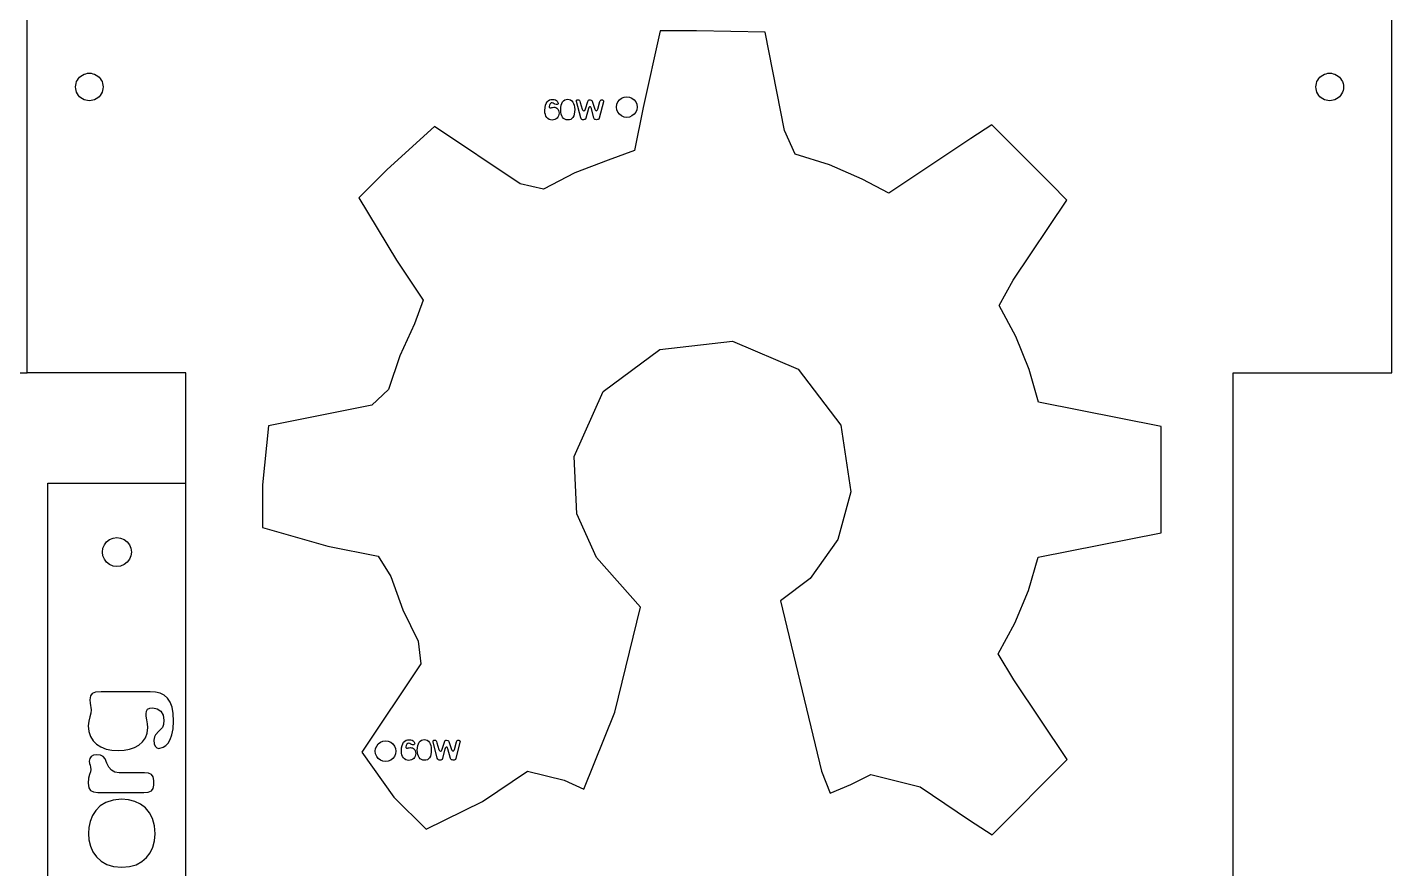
# Model space of a CAD drawing. Header units: metres. Extents: x 641 to 1235, y -1361 to -1021.
# Drawn here: x 1036.9 to 1234.9, y -1257 to -1134.9 of the extents above; entities that cross this region are included whole.
import ezdxf

# ---------------------------------------------------------------- set-up
doc = ezdxf.new("R2010")
doc.units = ezdxf.units.M

msp = doc.modelspace()

# ---------------------------------------------------------------- linework, layer by layer
at = {"layer": 'COMPONENT13'}
for p, q in [((1111.99, -1146.53, 0), (1112.05, -1146.19, 0)), ((1112.05, -1146.19, 0), (1112.15, -1145.92, 0)), ((1112.15, -1145.92, 0), (1112.28, -1145.7, 0)), ((1112.28, -1145.7, 0), (1112.44, -1145.54, 0)), ((1112.44, -1145.54, 0), (1112.63, -1145.43, 0)), ((1112.63, -1146.16, 0), (1112.59, -1146.38, 0)), ((1112.59, -1146.38, 0), (1112.6, -1146.47, 0)), ((1112.63, -1145.43, 0), (1112.85, -1145.37, 0)), ((1112.73, -1145.98, 0), (1112.63, -1146.16, 0)), ((1112.87, -1145.86, 0), (1112.73, -1145.98, 0)), ((1112.85, -1145.37, 0), (1113.08, -1145.35, 0)), ((1113.02, -1145.82, 0), (1112.87, -1145.86, 0)), ((1113.18, -1145.87, 0), (1113.02, -1145.82, 0)), ((1113.08, -1145.35, 0), (1113.32, -1145.37, 0)), ((1113.3, -1145.97, 0), (1113.18, -1145.87, 0)), ((1113.42, -1146.06, 0), (1113.3, -1145.97, 0)), ((1113.32, -1145.37, 0), (1113.5, -1145.42, 0)), ((1113.59, -1146.09, 0), (1113.42, -1146.06, 0)), ((1113.5, -1145.42, 0), (1113.64, -1145.51, 0)), ((1113.73, -1146.08, 0), (1113.59, -1146.09, 0)), ((1113.64, -1145.51, 0), (1113.75, -1145.6, 0)), ((1113.83, -1146.04, 0), (1113.73, -1146.08, 0)), ((1113.75, -1145.6, 0), (1113.86, -1145.79, 0)), ((1113.88, -1145.98, 0), (1113.83, -1146.04, 0)), ((1113.86, -1145.79, 0), (1113.89, -1145.9, 0)), ((1113.89, -1145.9, 0), (1113.88, -1145.98, 0)), ((1114.28, -1146.51, 0), (1114.33, -1146.2, 0)), ((1114.33, -1146.2, 0), (1114.42, -1145.93, 0)), ((1114.42, -1145.93, 0), (1114.53, -1145.71, 0)), ((1114.53, -1145.71, 0), (1114.68, -1145.54, 0)), ((1114.68, -1145.54, 0), (1114.86, -1145.42, 0)), ((1114.86, -1145.42, 0), (1115.06, -1145.35, 0)), ((1115.06, -1145.35, 0), (1115.29, -1145.33, 0)), ((1115.29, -1145.33, 0), (1115.51, -1145.35, 0)), ((1115.51, -1145.35, 0), (1115.71, -1145.43, 0)), ((1115.71, -1145.43, 0), (1115.89, -1145.56, 0)), ((1115.89, -1145.56, 0), (1116.03, -1145.73, 0)), ((1116.03, -1145.73, 0), (1116.14, -1145.94, 0)), ((1116.14, -1145.94, 0), (1116.23, -1146.2, 0)), ((1116.23, -1146.2, 0), (1116.28, -1146.48, 0)), ((1116.54, -1145.55, 0), (1116.58, -1145.47, 0)), ((1116.55, -1145.66, 0), (1116.54, -1145.55, 0)), ((1117.17, -1148.01, 0), (1116.55, -1145.66, 0)), ((1116.58, -1145.47, 0), (1116.65, -1145.43, 0)), ((1116.65, -1145.43, 0), (1116.77, -1145.42, 0)), ((1116.77, -1145.42, 0), (1116.9, -1145.43, 0)), ((1116.9, -1145.43, 0), (1117, -1145.49, 0)), ((1117, -1145.49, 0), (1117.06, -1145.6, 0)), ((1117.06, -1145.6, 0), (1117.11, -1145.8, 0)), ((1117.11, -1145.8, 0), (1117.4, -1146.75, 0)), ((1117.85, -1146.71, 0), (1118.18, -1145.67, 0)), ((1118.18, -1145.67, 0), (1118.24, -1145.53, 0)), ((1118.24, -1145.53, 0), (1118.31, -1145.45, 0)), ((1118.31, -1145.45, 0), (1118.4, -1145.42, 0)), ((1118.4, -1145.42, 0), (1118.52, -1145.42, 0)), ((1118.5, -1146.42, 0), (1118.45, -1146.42, 0)), ((1118.57, -1146.43, 0), (1118.5, -1146.42, 0)), ((1118.52, -1145.42, 0), (1118.7, -1145.45, 0)), ((1118.7, -1145.45, 0), (1118.77, -1145.51, 0)), ((1118.77, -1145.51, 0), (1118.82, -1145.61, 0)), ((1118.82, -1145.61, 0), (1119.23, -1146.76, 0)), ((1119.66, -1146.75, 0), (1119.96, -1145.65, 0)), ((1120.46, -1145.7, 0), (1119.83, -1148.07, 0)), ((1119.96, -1145.65, 0), (1120, -1145.53, 0)), ((1120, -1145.53, 0), (1120.07, -1145.46, 0)), ((1120.07, -1145.46, 0), (1120.15, -1145.43, 0)), ((1120.15, -1145.43, 0), (1120.27, -1145.42, 0)), ((1120.27, -1145.42, 0), (1120.38, -1145.43, 0)), ((1120.38, -1145.43, 0), (1120.45, -1145.48, 0)), ((1120.45, -1145.48, 0), (1120.48, -1145.57, 0)), ((1120.48, -1145.57, 0), (1120.46, -1145.7, 0)), ((1111.97, -1146.95, 0), (1111.99, -1146.53, 0)), ((1111.98, -1147.27, 0), (1111.97, -1146.95, 0)), ((1112.04, -1147.55, 0), (1111.98, -1147.27, 0)), ((1112.12, -1147.79, 0), (1112.04, -1147.55, 0)), ((1112.25, -1147.99, 0), (1112.12, -1147.79, 0)), ((1112.4, -1148.14, 0), (1112.25, -1147.99, 0)), ((1112.58, -1148.25, 0), (1112.4, -1148.14, 0)), ((1112.79, -1148.31, 0), (1112.58, -1148.25, 0)), ((1112.6, -1146.47, 0), (1112.63, -1146.53, 0)), ((1112.63, -1146.53, 0), (1112.68, -1146.57, 0)), ((1112.68, -1146.57, 0), (1112.75, -1146.58, 0)), ((1112.75, -1146.58, 0), (1112.86, -1146.56, 0)), ((1113.03, -1148.34, 0), (1112.79, -1148.31, 0)), ((1112.86, -1146.56, 0), (1112.96, -1146.53, 0)), ((1112.96, -1146.53, 0), (1113.08, -1146.5, 0)), ((1113.24, -1148.32, 0), (1113.03, -1148.34, 0)), ((1113.08, -1146.5, 0), (1113.25, -1146.48, 0)), ((1113.43, -1148.27, 0), (1113.24, -1148.32, 0)), ((1113.25, -1146.48, 0), (1113.41, -1146.49, 0)), ((1113.41, -1146.49, 0), (1113.56, -1146.54, 0)), ((1113.6, -1148.18, 0), (1113.43, -1148.27, 0)), ((1113.56, -1146.54, 0), (1113.69, -1146.61, 0)), ((1113.74, -1148.07, 0), (1113.6, -1148.18, 0)), ((1113.69, -1146.61, 0), (1113.8, -1146.7, 0)), ((1113.86, -1147.92, 0), (1113.74, -1148.07, 0)), ((1113.8, -1146.7, 0), (1113.9, -1146.82, 0)), ((1113.95, -1147.75, 0), (1113.86, -1147.92, 0)), ((1113.9, -1146.82, 0), (1113.97, -1146.97, 0)), ((1114.01, -1147.55, 0), (1113.95, -1147.75, 0)), ((1113.97, -1146.97, 0), (1114.01, -1147.14, 0)), ((1114.01, -1147.14, 0), (1114.03, -1147.33, 0)), ((1114.03, -1147.33, 0), (1114.01, -1147.55, 0)), ((1114.27, -1146.88, 0), (1114.28, -1146.51, 0)), ((1114.29, -1147.19, 0), (1114.27, -1146.88, 0)), ((1114.34, -1147.48, 0), (1114.29, -1147.19, 0)), ((1114.43, -1147.73, 0), (1114.34, -1147.48, 0)), ((1114.55, -1147.94, 0), (1114.43, -1147.73, 0)), ((1114.69, -1148.1, 0), (1114.55, -1147.94, 0)), ((1114.87, -1148.23, 0), (1114.69, -1148.1, 0)), ((1115.06, -1148.31, 0), (1114.87, -1148.23, 0)), ((1115.28, -1148.33, 0), (1115.06, -1148.31, 0)), ((1115.52, -1148.31, 0), (1115.28, -1148.33, 0)), ((1115.73, -1148.24, 0), (1115.52, -1148.31, 0)), ((1115.9, -1148.12, 0), (1115.73, -1148.24, 0)), ((1116.04, -1147.96, 0), (1115.9, -1148.12, 0)), ((1116.16, -1147.75, 0), (1116.04, -1147.96, 0)), ((1116.24, -1147.49, 0), (1116.16, -1147.75, 0)), ((1116.28, -1147.17, 0), (1116.24, -1147.49, 0)), ((1116.28, -1146.48, 0), (1116.3, -1146.81, 0)), ((1116.3, -1146.81, 0), (1116.28, -1147.17, 0)), ((1117.23, -1148.17, 0), (1117.17, -1148.01, 0)), ((1117.32, -1148.25, 0), (1117.23, -1148.17, 0)), ((1117.42, -1148.29, 0), (1117.32, -1148.25, 0)), ((1117.4, -1146.75, 0), (1117.43, -1146.85, 0)), ((1117.55, -1148.29, 0), (1117.42, -1148.29, 0)), ((1117.43, -1146.85, 0), (1117.48, -1146.92, 0)), ((1117.48, -1146.92, 0), (1117.54, -1146.97, 0)), ((1117.54, -1146.97, 0), (1117.6, -1146.98, 0)), ((1117.69, -1148.28, 0), (1117.55, -1148.29, 0)), ((1117.6, -1146.98, 0), (1117.7, -1146.97, 0)), ((1117.79, -1148.25, 0), (1117.69, -1148.28, 0)), ((1117.7, -1146.97, 0), (1117.76, -1146.94, 0)), ((1117.76, -1146.94, 0), (1117.81, -1146.86, 0)), ((1117.86, -1148.19, 0), (1117.79, -1148.25, 0)), ((1117.81, -1146.86, 0), (1117.85, -1146.71, 0)), ((1117.9, -1148.08, 0), (1117.86, -1148.19, 0)), ((1118.28, -1146.67, 0), (1117.9, -1148.08, 0)), ((1118.33, -1146.53, 0), (1118.28, -1146.67, 0)), ((1118.39, -1146.45, 0), (1118.33, -1146.53, 0)), ((1118.45, -1146.42, 0), (1118.39, -1146.45, 0)), ((1118.63, -1146.48, 0), (1118.57, -1146.43, 0)), ((1118.72, -1146.66, 0), (1118.63, -1146.48, 0)), ((1119.09, -1148.06, 0), (1118.72, -1146.66, 0)), ((1119.14, -1148.18, 0), (1119.09, -1148.06, 0)), ((1119.21, -1148.25, 0), (1119.14, -1148.18, 0)), ((1119.31, -1148.28, 0), (1119.21, -1148.25, 0)), ((1119.23, -1146.76, 0), (1119.26, -1146.85, 0)), ((1119.26, -1146.85, 0), (1119.31, -1146.92, 0)), ((1119.31, -1146.92, 0), (1119.38, -1146.97, 0)), ((1119.47, -1148.29, 0), (1119.31, -1148.28, 0)), ((1119.38, -1146.97, 0), (1119.45, -1146.98, 0)), ((1119.45, -1146.98, 0), (1119.51, -1146.97, 0)), ((1119.6, -1148.28, 0), (1119.47, -1148.29, 0)), ((1119.51, -1146.97, 0), (1119.57, -1146.92, 0)), ((1119.57, -1146.92, 0), (1119.62, -1146.85, 0)), ((1119.7, -1148.26, 0), (1119.6, -1148.28, 0)), ((1119.62, -1146.85, 0), (1119.66, -1146.75, 0)), ((1119.78, -1148.19, 0), (1119.7, -1148.26, 0)), ((1119.83, -1148.07, 0), (1119.78, -1148.19, 0))]:
    msp.add_line(p, q, dxfattribs=at)
at = {"layer": 'COMPONENT14'}
for p, q in [((1091.16, -1239.89, 0), (1091.18, -1239.48, 0)), ((1091.18, -1239.48, 0), (1091.24, -1239.14, 0)), ((1091.24, -1239.14, 0), (1091.34, -1238.86, 0)), ((1091.34, -1238.86, 0), (1091.47, -1238.64, 0)), ((1091.47, -1238.64, 0), (1091.63, -1238.48, 0)), ((1091.63, -1238.48, 0), (1091.83, -1238.37, 0)), ((1091.82, -1239.1, 0), (1091.79, -1239.32, 0)), ((1091.79, -1239.32, 0), (1091.8, -1239.41, 0)), ((1091.8, -1239.41, 0), (1091.83, -1239.47, 0)), ((1091.92, -1238.92, 0), (1091.82, -1239.1, 0)), ((1091.83, -1238.37, 0), (1092.04, -1238.31, 0)), ((1091.83, -1239.47, 0), (1091.88, -1239.51, 0)), ((1092.06, -1238.81, 0), (1091.92, -1238.92, 0)), ((1092.04, -1238.31, 0), (1092.28, -1238.29, 0)), ((1092.05, -1239.5, 0), (1092.15, -1239.47, 0)), ((1092.22, -1238.76, 0), (1092.06, -1238.81, 0)), ((1092.15, -1239.47, 0), (1092.27, -1239.44, 0)), ((1092.37, -1238.81, 0), (1092.22, -1238.76, 0)), ((1092.27, -1239.44, 0), (1092.45, -1239.42, 0)), ((1092.28, -1238.29, 0), (1092.51, -1238.31, 0)), ((1092.5, -1238.91, 0), (1092.37, -1238.81, 0)), ((1092.45, -1239.42, 0), (1092.6, -1239.44, 0)), ((1092.62, -1239, 0), (1092.5, -1238.91, 0)), ((1092.51, -1238.31, 0), (1092.69, -1238.37, 0)), ((1092.6, -1239.44, 0), (1092.75, -1239.48, 0)), ((1092.78, -1239.04, 0), (1092.62, -1239, 0)), ((1092.69, -1238.37, 0), (1092.84, -1238.45, 0)), ((1092.93, -1239.02, 0), (1092.78, -1239.04, 0)), ((1092.84, -1238.45, 0), (1092.94, -1238.54, 0)), ((1093.02, -1238.98, 0), (1092.93, -1239.02, 0)), ((1092.94, -1238.54, 0), (1093.06, -1238.73, 0)), ((1093.07, -1238.92, 0), (1093.02, -1238.98, 0)), ((1093.06, -1238.73, 0), (1093.09, -1238.84, 0)), ((1093.09, -1238.84, 0), (1093.07, -1238.92, 0)), ((1093.46, -1239.82, 0), (1093.48, -1239.46, 0)), ((1093.48, -1239.46, 0), (1093.53, -1239.14, 0)), ((1093.53, -1239.14, 0), (1093.61, -1238.88, 0)), ((1093.61, -1238.88, 0), (1093.73, -1238.66, 0)), ((1093.73, -1238.66, 0), (1093.88, -1238.49, 0)), ((1093.88, -1238.49, 0), (1094.05, -1238.37, 0)), ((1094.05, -1238.37, 0), (1094.26, -1238.29, 0)), ((1094.26, -1238.29, 0), (1094.49, -1238.27, 0)), ((1094.49, -1238.27, 0), (1094.71, -1238.29, 0)), ((1094.71, -1238.29, 0), (1094.91, -1238.37, 0)), ((1094.91, -1238.37, 0), (1095.08, -1238.5, 0)), ((1095.08, -1238.5, 0), (1095.22, -1238.67, 0)), ((1095.22, -1238.67, 0), (1095.34, -1238.89, 0)), ((1095.34, -1238.89, 0), (1095.42, -1239.14, 0)), ((1095.42, -1239.14, 0), (1095.48, -1239.43, 0)), ((1095.48, -1239.43, 0), (1095.49, -1239.75, 0)), ((1095.74, -1238.49, 0), (1095.77, -1238.42, 0)), ((1095.75, -1238.61, 0), (1095.74, -1238.49, 0)), ((1096.36, -1240.95, 0), (1095.75, -1238.61, 0)), ((1095.77, -1238.42, 0), (1095.85, -1238.37, 0)), ((1095.85, -1238.37, 0), (1095.96, -1238.36, 0)), ((1095.96, -1238.36, 0), (1096.1, -1238.37, 0)), ((1096.1, -1238.37, 0), (1096.19, -1238.43, 0)), ((1096.19, -1238.43, 0), (1096.25, -1238.55, 0)), ((1096.25, -1238.55, 0), (1096.3, -1238.75, 0)), ((1096.3, -1238.75, 0), (1096.59, -1239.69, 0)), ((1097.04, -1239.65, 0), (1097.38, -1238.62, 0)), ((1097.38, -1238.62, 0), (1097.43, -1238.47, 0)), ((1097.43, -1238.47, 0), (1097.5, -1238.4, 0)), ((1097.53, -1239.47, 0), (1097.47, -1239.61, 0)), ((1097.5, -1238.4, 0), (1097.6, -1238.36, 0)), ((1097.59, -1239.4, 0), (1097.53, -1239.47, 0)), ((1097.65, -1239.37, 0), (1097.59, -1239.4, 0)), ((1097.6, -1238.36, 0), (1097.71, -1238.36, 0)), ((1097.69, -1239.36, 0), (1097.65, -1239.37, 0)), ((1097.76, -1239.38, 0), (1097.69, -1239.36, 0)), ((1097.71, -1238.36, 0), (1097.9, -1238.39, 0)), ((1097.82, -1239.42, 0), (1097.76, -1239.38, 0)), ((1097.91, -1239.6, 0), (1097.82, -1239.42, 0)), ((1097.9, -1238.39, 0), (1097.97, -1238.45, 0)), ((1097.97, -1238.45, 0), (1098.02, -1238.55, 0)), ((1098.02, -1238.55, 0), (1098.42, -1239.71, 0)), ((1098.85, -1239.69, 0), (1099.15, -1238.59, 0)), ((1099.65, -1238.64, 0), (1099.03, -1241.02, 0)), ((1099.15, -1238.59, 0), (1099.2, -1238.47, 0)), ((1099.2, -1238.47, 0), (1099.26, -1238.4, 0)), ((1099.26, -1238.4, 0), (1099.35, -1238.37, 0)), ((1099.35, -1238.37, 0), (1099.46, -1238.36, 0)), ((1099.46, -1238.36, 0), (1099.57, -1238.38, 0)), ((1099.57, -1238.38, 0), (1099.64, -1238.42, 0)), ((1099.64, -1238.42, 0), (1099.67, -1238.51, 0)), ((1099.67, -1238.51, 0), (1099.65, -1238.64, 0)), ((1091.18, -1240.21, 0), (1091.16, -1239.89, 0)), ((1091.23, -1240.5, 0), (1091.18, -1240.21, 0)), ((1091.32, -1240.74, 0), (1091.23, -1240.5, 0)), ((1091.44, -1240.93, 0), (1091.32, -1240.74, 0)), ((1091.6, -1241.08, 0), (1091.44, -1240.93, 0)), ((1091.78, -1241.19, 0), (1091.6, -1241.08, 0)), ((1091.99, -1241.26, 0), (1091.78, -1241.19, 0)), ((1091.88, -1239.51, 0), (1091.94, -1239.52, 0)), ((1091.94, -1239.52, 0), (1092.05, -1239.5, 0)), ((1092.23, -1241.28, 0), (1091.99, -1241.26, 0)), ((1092.43, -1241.26, 0), (1092.23, -1241.28, 0)), ((1092.62, -1241.21, 0), (1092.43, -1241.26, 0)), ((1092.79, -1241.12, 0), (1092.62, -1241.21, 0)), ((1092.75, -1239.48, 0), (1092.89, -1239.55, 0)), ((1092.94, -1241.01, 0), (1092.79, -1241.12, 0)), ((1092.89, -1239.55, 0), (1093, -1239.65, 0)), ((1093.06, -1240.87, 0), (1092.94, -1241.01, 0)), ((1093, -1239.65, 0), (1093.09, -1239.77, 0)), ((1093.15, -1240.69, 0), (1093.06, -1240.87, 0)), ((1093.09, -1239.77, 0), (1093.16, -1239.91, 0)), ((1093.2, -1240.5, 0), (1093.15, -1240.69, 0)), ((1093.16, -1239.91, 0), (1093.21, -1240.08, 0)), ((1093.22, -1240.28, 0), (1093.2, -1240.5, 0)), ((1093.21, -1240.08, 0), (1093.22, -1240.28, 0)), ((1093.48, -1240.13, 0), (1093.46, -1239.82, 0)), ((1093.54, -1240.42, 0), (1093.48, -1240.13, 0)), ((1093.63, -1240.67, 0), (1093.54, -1240.42, 0)), ((1093.74, -1240.88, 0), (1093.63, -1240.67, 0)), ((1093.89, -1241.05, 0), (1093.74, -1240.88, 0)), ((1094.06, -1241.17, 0), (1093.89, -1241.05, 0)), ((1094.26, -1241.25, 0), (1094.06, -1241.17, 0)), ((1094.47, -1241.27, 0), (1094.26, -1241.25, 0)), ((1094.71, -1241.25, 0), (1094.47, -1241.27, 0)), ((1094.92, -1241.18, 0), (1094.71, -1241.25, 0)), ((1095.1, -1241.07, 0), (1094.92, -1241.18, 0)), ((1095.24, -1240.9, 0), (1095.1, -1241.07, 0)), ((1095.35, -1240.69, 0), (1095.24, -1240.9, 0)), ((1095.43, -1240.43, 0), (1095.35, -1240.69, 0)), ((1095.48, -1240.11, 0), (1095.43, -1240.43, 0)), ((1095.49, -1239.75, 0), (1095.48, -1240.11, 0)), ((1096.43, -1241.11, 0), (1096.36, -1240.95, 0)), ((1096.51, -1241.2, 0), (1096.43, -1241.11, 0)), ((1096.62, -1241.23, 0), (1096.51, -1241.2, 0)), ((1096.59, -1239.69, 0), (1096.63, -1239.79, 0)), ((1096.74, -1241.24, 0), (1096.62, -1241.23, 0)), ((1096.63, -1239.79, 0), (1096.67, -1239.86, 0)), ((1096.67, -1239.86, 0), (1096.73, -1239.91, 0)), ((1096.73, -1239.91, 0), (1096.8, -1239.93, 0)), ((1096.89, -1241.23, 0), (1096.74, -1241.24, 0)), ((1096.8, -1239.93, 0), (1096.89, -1239.92, 0)), ((1096.89, -1239.92, 0), (1096.95, -1239.88, 0)), ((1096.99, -1241.19, 0), (1096.89, -1241.23, 0)), ((1096.95, -1239.88, 0), (1097, -1239.8, 0)), ((1097.05, -1241.13, 0), (1096.99, -1241.19, 0)), ((1097, -1239.8, 0), (1097.04, -1239.65, 0)), ((1097.09, -1241.02, 0), (1097.05, -1241.13, 0)), ((1097.47, -1239.61, 0), (1097.09, -1241.02, 0)), ((1098.28, -1241, 0), (1097.91, -1239.6, 0)), ((1098.33, -1241.12, 0), (1098.28, -1241, 0)), ((1098.4, -1241.19, 0), (1098.33, -1241.12, 0)), ((1098.51, -1241.22, 0), (1098.4, -1241.19, 0)), ((1098.42, -1239.71, 0), (1098.46, -1239.8, 0)), ((1098.46, -1239.8, 0), (1098.51, -1239.87, 0)), ((1098.51, -1239.87, 0), (1098.57, -1239.91, 0)), ((1098.66, -1241.24, 0), (1098.51, -1241.22, 0)), ((1098.57, -1239.91, 0), (1098.64, -1239.93, 0)), ((1098.64, -1239.93, 0), (1098.71, -1239.91, 0)), ((1098.79, -1241.23, 0), (1098.66, -1241.24, 0)), ((1098.71, -1239.91, 0), (1098.77, -1239.86, 0)), ((1098.77, -1239.86, 0), (1098.82, -1239.79, 0)), ((1098.9, -1241.2, 0), (1098.79, -1241.23, 0)), ((1098.82, -1239.79, 0), (1098.85, -1239.69, 0)), ((1098.98, -1241.13, 0), (1098.9, -1241.2, 0)), ((1099.03, -1241.02, 0), (1098.98, -1241.13, 0))]:
    msp.add_line(p, q, dxfattribs=at)
at = {"layer": 'COMPONENT18'}
for points in [[(1055.46, -1231.38, 0.03), (1054.67, -1231.33, 0.03), (1047.57, -1231.33, 0.03), (1046.76, -1231.39, 0.03), (1046.27, -1231.57, 0.03), (1046.03, -1231.93, 0.03), (1045.95, -1232.51, 0.03), (1045.98, -1232.97, 0.03), (1046.04, -1233.31, 0.03), (1046.1, -1233.62, 0.03), (1046.13, -1233.95, 0.03), (1046.07, -1234.42, 0.03), (1045.92, -1234.96, 0.03), (1045.77, -1235.58, 0.03), (1045.7, -1236.25, 0.03), (1045.78, -1237.07, 0.03), (1046.02, -1237.8, 0.03), (1046.41, -1238.42, 0.03), (1046.92, -1238.93, 0.03), (1047.55, -1239.33, 0.03), (1048.3, -1239.63, 0.03), (1049.15, -1239.81, 0.03), (1050.08, -1239.87, 0.03), (1050.9, -1239.82, 0.03), (1051.69, -1239.67, 0.03), (1052.42, -1239.42, 0.03), (1053.06, -1239.06, 0.03), (1053.59, -1238.6, 0.03), (1054, -1238.02, 0.03), (1054.26, -1237.33, 0.03), (1054.35, -1236.53, 0.03), (1054.31, -1235.99, 0.03), (1054.22, -1235.39, 0.03), (1054.13, -1234.86, 0.03), (1054.1, -1234.52, 0.03), (1054.15, -1234.12, 0.03), (1054.32, -1233.86, 0.03), (1054.62, -1233.71, 0.03), (1055.07, -1233.66, 0.03), (1055.7, -1233.78, 0.03), (1056.22, -1234.15, 0.03), (1056.57, -1234.73, 0.03), (1056.68, -1235.46, 0.03), (1056.62, -1236.06, 0.03), (1056.46, -1236.49, 0.03), (1055.96, -1237.05, 0.03), (1055.47, -1237.55, 0.03), (1055.3, -1237.88, 0.03), (1055.24, -1238.36, 0.03), (1055.29, -1238.87, 0.03), (1055.42, -1239.24, 0.03), (1055.65, -1239.47, 0.03), (1055.96, -1239.55, 0.03), (1056.6, -1239.38, 0.03), (1056.96, -1239.14, 0.03), (1057.29, -1238.77, 0.03), (1057.59, -1238.25, 0.03), (1057.85, -1237.56, 0.03), (1058.02, -1236.69, 0.03), (1058.08, -1235.6, 0.03), (1058.03, -1234.49, 0.03), (1057.87, -1233.57, 0.03), (1057.6, -1232.83, 0.03), (1057.22, -1232.25, 0.03), (1056.74, -1231.83, 0.03), (1056.15, -1231.54, 0.03), (1055.46, -1231.38, 0.03)], [(1046.04, -1242.26, 0.03), (1046.08, -1242.6, 0.03), (1046.01, -1242.93, 0.03), (1045.88, -1243.33, 0.03), (1045.74, -1243.86, 0.03), (1045.68, -1244.58, 0.03), (1045.77, -1245.25, 0.03), (1046.04, -1245.66, 0.03), (1046.48, -1245.87, 0.03), (1047.08, -1245.94, 0.03), (1053.79, -1245.94, 0.03), (1054.42, -1245.88, 0.03), (1054.87, -1245.68, 0.03), (1055.14, -1245.35, 0.03), (1055.23, -1244.9, 0.03), (1055.23, -1244.18, 0.03), (1055.14, -1243.69, 0.03), (1054.88, -1243.35, 0.03), (1054.46, -1243.14, 0.03), (1053.86, -1243.07, 0.03), (1050.17, -1243.07, 0.03), (1049.58, -1242.98, 0.03), (1049.08, -1242.72, 0.03), (1048.68, -1242.28, 0.03), (1048.41, -1241.67, 0.03), (1048.17, -1241.07, 0.03), (1047.87, -1240.72, 0.03), (1047.47, -1240.54, 0.03), (1046.9, -1240.48, 0.03), (1046.45, -1240.54, 0.03), (1046.12, -1240.71, 0.03), (1045.93, -1240.99, 0.03), (1045.86, -1241.38, 0.03), (1045.9, -1241.72, 0.03), (1045.97, -1241.99, 0.03), (1046.04, -1242.26, 0.03)], [(1051.53, -1247.01, 0.03), (1050.52, -1246.93, 0.03), (1049.3, -1247.04, 0.03), (1048.28, -1247.38, 0.03), (1047.44, -1247.89, 0.03), (1046.79, -1248.54, 0.03), (1046.3, -1249.3, 0.03), (1045.97, -1250.14, 0.03), (1045.78, -1251.01, 0.03), (1045.72, -1251.88, 0.03), (1045.79, -1252.81, 0.03), (1046.01, -1253.71, 0.03), (1046.37, -1254.54, 0.03), (1046.89, -1255.28, 0.03), (1047.56, -1255.9, 0.03), (1048.39, -1256.38, 0.03), (1049.39, -1256.69, 0.03), (1050.56, -1256.79, 0.03), (1051.67, -1256.7, 0.03), (1052.65, -1256.42, 0.03), (1053.48, -1255.97, 0.03), (1054.16, -1255.39, 0.03), (1054.7, -1254.69, 0.03), (1055.09, -1253.86, 0.03), (1055.32, -1252.94, 0.03), (1055.4, -1251.95, 0.03), (1055.31, -1250.77, 0.03), (1055.02, -1249.74, 0.03), (1054.58, -1248.88, 0.03), (1053.99, -1248.17, 0.03), (1053.28, -1247.63, 0.03), (1052.45, -1247.24, 0.03), (1051.53, -1247.01, 0.03)]]:
    msp.add_polyline3d(points, dxfattribs=at)
at = {"layer": 'GROUP15'}
for p, q in [((1039.86, -1201.04, 0), (1059.86, -1201.04, 0)), ((1039.86, -1361.04, 0), (1039.86, -1201.04, 0)), ((1048.04, -1209.99, 0), (1048.37, -1209.55, 0)), ((1048.37, -1209.55, 0), (1048.81, -1209.22, 0)), ((1048.81, -1209.22, 0), (1049.32, -1209.01, 0)), ((1049.32, -1209.01, 0), (1049.86, -1208.94, 0)), ((1049.86, -1208.94, 0), (1050.4, -1209.01, 0)), ((1050.4, -1209.01, 0), (1050.91, -1209.22, 0)), ((1050.91, -1209.22, 0), (1051.34, -1209.55, 0)), ((1051.34, -1209.55, 0), (1051.68, -1209.99, 0)), ((1047.76, -1211.04, 0), (1047.83, -1210.5, 0)), ((1047.83, -1211.58, 0), (1047.76, -1211.04, 0)), ((1047.83, -1210.5, 0), (1048.04, -1209.99, 0)), ((1048.04, -1212.09, 0), (1047.83, -1211.58, 0)), ((1051.68, -1209.99, 0), (1051.89, -1210.5, 0)), ((1051.89, -1211.58, 0), (1051.68, -1212.09, 0)), ((1051.89, -1210.5, 0), (1051.96, -1211.04, 0)), ((1051.96, -1211.04, 0), (1051.89, -1211.58, 0)), ((1048.37, -1212.52, 0), (1048.04, -1212.09, 0)), ((1048.81, -1212.86, 0), (1048.37, -1212.52, 0)), ((1049.32, -1213.07, 0), (1048.81, -1212.86, 0)), ((1049.86, -1213.14, 0), (1049.32, -1213.07, 0)), ((1050.4, -1213.07, 0), (1049.86, -1213.14, 0)), ((1050.91, -1212.86, 0), (1050.4, -1213.07, 0)), ((1051.34, -1212.52, 0), (1050.91, -1212.86, 0)), ((1051.68, -1212.09, 0), (1051.34, -1212.52, 0))]:
    msp.add_line(p, q, dxfattribs=at)
at = {"layer": 'GROUP3'}
msp.add_line((1013.86, -1185.04, 0), (1036.86, -1185.04, 0), dxfattribs=at)
at = {"layer": 'GROUP6'}
for p, q in [((1036.86, -1185.04, 0), (1036.86, -1082.04, 0)), ((1234.86, -1185.04, 0), (1234.86, -1082.04, 0)), ((1044.13, -1142.54, 0), (1044.27, -1142.32, 0)), ((1044.27, -1142.32, 0), (1044.44, -1142.13, 0)), ((1044.44, -1142.13, 0), (1044.64, -1141.95, 0)), ((1044.64, -1141.95, 0), (1044.86, -1141.81, 0)), ((1044.86, -1141.81, 0), (1045.09, -1141.69, 0)), ((1045.09, -1141.69, 0), (1045.34, -1141.61, 0)), ((1045.34, -1141.61, 0), (1045.6, -1141.56, 0)), ((1045.6, -1141.56, 0), (1045.86, -1141.54, 0)), ((1045.86, -1141.54, 0), (1046.12, -1141.56, 0)), ((1046.12, -1141.56, 0), (1046.38, -1141.61, 0)), ((1046.38, -1141.61, 0), (1046.62, -1141.69, 0)), ((1046.62, -1141.69, 0), (1046.86, -1141.81, 0)), ((1046.86, -1141.81, 0), (1047.08, -1141.95, 0)), ((1047.08, -1141.95, 0), (1047.27, -1142.13, 0)), ((1047.27, -1142.13, 0), (1047.45, -1142.32, 0)), ((1047.45, -1142.32, 0), (1047.59, -1142.54, 0)), ((1224.13, -1142.54, 0), (1224.27, -1142.32, 0)), ((1224.27, -1142.32, 0), (1224.44, -1142.13, 0)), ((1224.44, -1142.13, 0), (1224.64, -1141.95, 0)), ((1224.64, -1141.95, 0), (1224.86, -1141.81, 0)), ((1224.86, -1141.81, 0), (1225.09, -1141.69, 0)), ((1225.09, -1141.69, 0), (1225.34, -1141.61, 0)), ((1225.34, -1141.61, 0), (1225.6, -1141.56, 0)), ((1225.6, -1141.56, 0), (1225.86, -1141.54, 0)), ((1225.86, -1141.54, 0), (1226.12, -1141.56, 0)), ((1226.12, -1141.56, 0), (1226.38, -1141.61, 0)), ((1226.38, -1141.61, 0), (1226.62, -1141.69, 0)), ((1226.62, -1141.69, 0), (1226.86, -1141.81, 0)), ((1226.86, -1141.81, 0), (1227.08, -1141.95, 0)), ((1227.08, -1141.95, 0), (1227.27, -1142.13, 0)), ((1227.27, -1142.13, 0), (1227.45, -1142.32, 0)), ((1227.45, -1142.32, 0), (1227.59, -1142.54, 0)), ((1043.86, -1143.54, 0), (1043.88, -1143.28, 0)), ((1043.88, -1143.8, 0), (1043.86, -1143.54, 0)), ((1043.88, -1143.28, 0), (1043.93, -1143.02, 0)), ((1043.93, -1144.06, 0), (1043.88, -1143.8, 0)), ((1043.93, -1143.02, 0), (1044.01, -1142.77, 0)), ((1044.01, -1144.31, 0), (1043.93, -1144.06, 0)), ((1044.01, -1142.77, 0), (1044.13, -1142.54, 0)), ((1044.13, -1144.54, 0), (1044.01, -1144.31, 0)), ((1047.59, -1142.54, 0), (1047.71, -1142.77, 0)), ((1047.71, -1144.31, 0), (1047.59, -1144.54, 0)), ((1047.71, -1142.77, 0), (1047.79, -1143.02, 0)), ((1047.79, -1144.06, 0), (1047.71, -1144.31, 0)), ((1047.79, -1143.02, 0), (1047.84, -1143.28, 0)), ((1047.84, -1143.8, 0), (1047.79, -1144.06, 0)), ((1047.84, -1143.28, 0), (1047.86, -1143.54, 0)), ((1047.86, -1143.54, 0), (1047.84, -1143.8, 0)), ((1223.86, -1143.54, 0), (1223.88, -1143.28, 0)), ((1223.88, -1143.8, 0), (1223.86, -1143.54, 0)), ((1223.88, -1143.28, 0), (1223.93, -1143.02, 0)), ((1223.93, -1144.06, 0), (1223.88, -1143.8, 0)), ((1223.93, -1143.02, 0), (1224.01, -1142.77, 0)), ((1224.01, -1144.31, 0), (1223.93, -1144.06, 0)), ((1224.01, -1142.77, 0), (1224.13, -1142.54, 0)), ((1224.13, -1144.54, 0), (1224.01, -1144.31, 0)), ((1227.59, -1142.54, 0), (1227.71, -1142.77, 0)), ((1227.71, -1144.31, 0), (1227.59, -1144.54, 0)), ((1227.71, -1142.77, 0), (1227.79, -1143.02, 0)), ((1227.79, -1144.06, 0), (1227.71, -1144.31, 0)), ((1227.79, -1143.02, 0), (1227.84, -1143.28, 0)), ((1227.84, -1143.8, 0), (1227.79, -1144.06, 0)), ((1227.84, -1143.28, 0), (1227.86, -1143.54, 0)), ((1227.86, -1143.54, 0), (1227.84, -1143.8, 0)), ((1044.27, -1144.76, 0), (1044.13, -1144.54, 0)), ((1044.44, -1144.95, 0), (1044.27, -1144.76, 0)), ((1044.64, -1145.13, 0), (1044.44, -1144.95, 0)), ((1044.86, -1145.27, 0), (1044.64, -1145.13, 0)), ((1045.09, -1145.39, 0), (1044.86, -1145.27, 0)), ((1045.34, -1145.47, 0), (1045.09, -1145.39, 0)), ((1045.6, -1145.52, 0), (1045.34, -1145.47, 0)), ((1045.86, -1145.54, 0), (1045.6, -1145.52, 0)), ((1046.12, -1145.52, 0), (1045.86, -1145.54, 0)), ((1046.38, -1145.47, 0), (1046.12, -1145.52, 0)), ((1046.62, -1145.39, 0), (1046.38, -1145.47, 0)), ((1046.86, -1145.27, 0), (1046.62, -1145.39, 0)), ((1047.08, -1145.13, 0), (1046.86, -1145.27, 0)), ((1047.27, -1144.95, 0), (1047.08, -1145.13, 0)), ((1047.45, -1144.76, 0), (1047.27, -1144.95, 0)), ((1047.59, -1144.54, 0), (1047.45, -1144.76, 0)), ((1122.36, -1146.45, 0), (1122.41, -1146.06, 0)), ((1122.41, -1146.06, 0), (1122.56, -1145.7, 0)), ((1122.56, -1145.7, 0), (1122.8, -1145.39, 0)), ((1122.8, -1145.39, 0), (1123.11, -1145.15, 0)), ((1123.11, -1145.15, 0), (1123.47, -1145, 0)), ((1123.47, -1145, 0), (1123.86, -1144.95, 0)), ((1123.86, -1144.95, 0), (1124.25, -1145, 0)), ((1124.25, -1145, 0), (1124.61, -1145.15, 0)), ((1124.61, -1145.15, 0), (1124.92, -1145.39, 0)), ((1124.92, -1145.39, 0), (1125.16, -1145.7, 0)), ((1125.16, -1145.7, 0), (1125.31, -1146.06, 0)), ((1125.31, -1146.06, 0), (1125.36, -1146.45, 0)), ((1224.27, -1144.76, 0), (1224.13, -1144.54, 0)), ((1224.44, -1144.95, 0), (1224.27, -1144.76, 0)), ((1224.64, -1145.13, 0), (1224.44, -1144.95, 0)), ((1224.86, -1145.27, 0), (1224.64, -1145.13, 0)), ((1225.09, -1145.39, 0), (1224.86, -1145.27, 0)), ((1225.34, -1145.47, 0), (1225.09, -1145.39, 0)), ((1225.6, -1145.52, 0), (1225.34, -1145.47, 0)), ((1225.86, -1145.54, 0), (1225.6, -1145.52, 0)), ((1226.12, -1145.52, 0), (1225.86, -1145.54, 0)), ((1226.38, -1145.47, 0), (1226.12, -1145.52, 0)), ((1226.62, -1145.39, 0), (1226.38, -1145.47, 0)), ((1226.86, -1145.27, 0), (1226.62, -1145.39, 0)), ((1227.08, -1145.13, 0), (1226.86, -1145.27, 0)), ((1227.27, -1144.95, 0), (1227.08, -1145.13, 0)), ((1227.45, -1144.76, 0), (1227.27, -1144.95, 0)), ((1227.59, -1144.54, 0), (1227.45, -1144.76, 0)), ((1122.41, -1146.84, 0), (1122.36, -1146.45, 0)), ((1122.56, -1147.2, 0), (1122.41, -1146.84, 0)), ((1122.8, -1147.51, 0), (1122.56, -1147.2, 0)), ((1123.11, -1147.75, 0), (1122.8, -1147.51, 0)), ((1123.47, -1147.9, 0), (1123.11, -1147.75, 0)), ((1123.86, -1147.95, 0), (1123.47, -1147.9, 0)), ((1124.25, -1147.9, 0), (1123.86, -1147.95, 0)), ((1124.61, -1147.75, 0), (1124.25, -1147.9, 0)), ((1124.92, -1147.51, 0), (1124.61, -1147.75, 0)), ((1125.16, -1147.2, 0), (1124.92, -1147.51, 0)), ((1125.31, -1146.84, 0), (1125.16, -1147.2, 0)), ((1125.36, -1146.45, 0), (1125.31, -1146.84, 0)), ((1059.86, -1185.04, 0), (1036.86, -1185.04, 0)), ((1059.86, -1361.04, 0), (1059.86, -1185.04, 0)), ((1211.86, -1185.04, 0), (1234.86, -1185.04, 0)), ((1211.86, -1361.04, 0), (1211.86, -1185.04, 0)), ((1087.41, -1239.56, 0), (1087.56, -1239.2, 0)), ((1087.56, -1239.2, 0), (1087.8, -1238.89, 0)), ((1087.8, -1238.89, 0), (1088.11, -1238.65, 0)), ((1088.11, -1238.65, 0), (1088.47, -1238.5, 0)), ((1088.47, -1238.5, 0), (1088.86, -1238.45, 0)), ((1088.86, -1238.45, 0), (1089.25, -1238.5, 0)), ((1089.25, -1238.5, 0), (1089.61, -1238.65, 0)), ((1089.61, -1238.65, 0), (1089.92, -1238.89, 0)), ((1089.92, -1238.89, 0), (1090.16, -1239.2, 0)), ((1090.16, -1239.2, 0), (1090.31, -1239.56, 0)), ((1087.36, -1239.95, 0), (1087.41, -1239.56, 0)), ((1087.41, -1240.34, 0), (1087.36, -1239.95, 0)), ((1087.56, -1240.7, 0), (1087.41, -1240.34, 0)), ((1087.8, -1241.01, 0), (1087.56, -1240.7, 0)), ((1088.11, -1241.25, 0), (1087.8, -1241.01, 0)), ((1088.47, -1241.4, 0), (1088.11, -1241.25, 0)), ((1088.86, -1241.45, 0), (1088.47, -1241.4, 0)), ((1089.25, -1241.4, 0), (1088.86, -1241.45, 0)), ((1089.61, -1241.25, 0), (1089.25, -1241.4, 0)), ((1089.92, -1241.01, 0), (1089.61, -1241.25, 0)), ((1090.16, -1240.7, 0), (1089.92, -1241.01, 0)), ((1090.31, -1240.34, 0), (1090.16, -1240.7, 0)), ((1090.31, -1239.56, 0), (1090.36, -1239.95, 0)), ((1090.36, -1239.95, 0), (1090.31, -1240.34, 0))]:
    msp.add_line(p, q, dxfattribs=at)
at = {"layer": 'GROUP7'}
msp.add_polyline3d([(1180.29, -1179.77, 0), (1177.88, -1175.27, 0), (1179.93, -1171.58, 0), (1187.7, -1159.97, 0), (1185.41, -1157.59, 0), (1176.85, -1149.04, 0), (1173.76, -1151.02, 0), (1161.9, -1158.96, 0), (1157.99, -1156.91, 0), (1153.27, -1154.85, 0), (1148.29, -1153.29, 0), (1146.76, -1149.84, 0), (1143.94, -1135.6, 0), (1133.99, -1135.38, 0), (1128.68, -1135.38, 0), (1126.23, -1146.52, 0), (1124.99, -1152.75, 0), (1121.15, -1154.16, 0), (1116.33, -1156.01, 0), (1111.77, -1158.35, 0), (1108.39, -1157.62, 0), (1095.96, -1149.3, 0), (1089.07, -1155.51, 0), (1084.97, -1159.61, 0), (1090.46, -1168.7, 0), (1094.32, -1174.46, 0), (1093.06, -1177.9, 0), (1090.94, -1182.55, 0), (1089.3, -1187.44, 0), (1086.85, -1189.73, 0), (1071.86, -1192.7, 0), (1071.01, -1201.27, 0), (1071.01, -1207.5, 0), (1080.49, -1210.21, 0), (1087.8, -1211.65, 0), (1089.62, -1214.61, 0), (1091.37, -1219.42, 0), (1093.59, -1223.98, 0), (1093.99, -1227.26, 0), (1085.4, -1240.11, 0), (1090.06, -1246.61, 0), (1094.72, -1251.27, 0), (1102.91, -1247.25, 0), (1109.47, -1242.86, 0), (1114.75, -1244.16, 0), (1117.6, -1245.45, 0), (1122.14, -1234.3, 0), (1125.83, -1219.06, 0), (1119.45, -1211.82, 0), (1116.59, -1205.48, 0), (1116.22, -1197.19, 0), (1120.43, -1187.76, 0), (1128.63, -1181.66, 0), (1139.21, -1180.42, 0), (1148.71, -1184.51, 0), (1154.9, -1192.63, 0), (1156.39, -1202.31, 0), (1154.49, -1209.2, 0), (1150.45, -1214.86, 0), (1146.14, -1218.13, 0), (1152.12, -1242.86, 0), (1153.39, -1246.03, 0), (1156.37, -1244.78, 0), (1159.25, -1243.35, 0), (1166.41, -1245.12, 0), (1173.61, -1249.94, 0), (1176.88, -1252.07, 0), (1187.76, -1241.14, 0), (1180.01, -1229.57, 0), (1177.77, -1225.81, 0), (1180.19, -1221.35, 0), (1182.15, -1216.63, 0), (1183.57, -1211.8, 0), (1201.38, -1208.27, 0), (1201.38, -1192.81, 0), (1183.61, -1189.29, 0), (1182.23, -1184.54, 0), (1180.29, -1179.77, 0)], dxfattribs=at)

doc.saveas('drawing.dxf')
